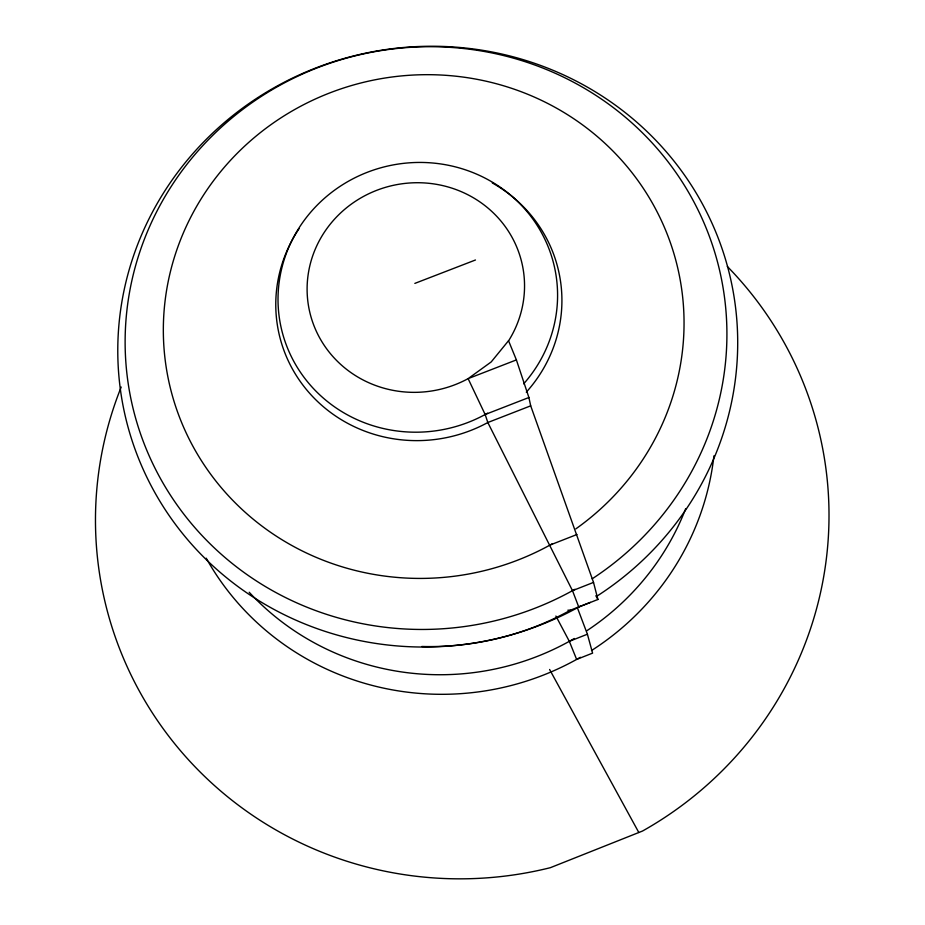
<?xml version="1.0" encoding="UTF-8"?>
<svg xmlns="http://www.w3.org/2000/svg" width="925" height="925" viewBox="0 0 925 925"><rect width="100%" height="100%" fill="white"/><g stroke="black" fill="none" stroke-linecap="round" stroke-linejoin="round"><path stroke-width="1.39" d="M421.788 646.482A282.634 273.916 -11.4 0 0 570.367 610.234L590.37 602.372M516.393 359.906L528.903 397.507L530.696 405.832L593.526 582.403L597.908 599.481L578.749 607.02L572.494 590.67L487.822 422.517L485.163 414.516L468.119 378.637A108.873 104.641 -11.4 0 1 308.395 305.238A108.873 104.641 -11.4 0 1 436.704 184.376A108.873 104.641 -11.4 0 1 509.028 340.111L491.198 361.941L468.119 378.637L516.393 359.906L508.53 340.712M555.902 616.05L569.337 641.337L587.41 634.215L577.339 607.621M550.109 545.01L576.992 534.488M572.494 590.67L593.526 582.403M530.696 405.832L487.822 422.517A143.282 137.917 -11.4 0 1 313.945 397.923A143.282 137.917 -11.4 0 1 299.029 228.729M485.163 414.516L528.903 397.507M414.839 283.397L475.473 259.994M567.869 610.199L570.367 610.234M595.839 595.746L597.908 599.481M549.6 669.469L638.817 832.512M569.337 641.337L576.633 659.421L592.59 653.131L587.41 634.215M727.339 266.481A367.005 360.866 -11.4 0 1 642.505 831.043L550.398 867.673A367.005 360.866 -11.4 0 1 186.11 757.17A367.005 360.866 -11.4 0 1 121.198 387.055M487.625 413.14A139.987 134.668 -11.4 0 1 278.887 314.35A139.987 134.668 -11.4 0 1 459.101 167.876A139.987 134.668 -11.4 0 1 523.666 383.852M492.285 182.93A143.282 137.917 -11.4 0 1 526.279 392.188M552.618 543.611A260.711 251.508 -11.4 0 1 163.448 337.579A260.711 251.508 -11.4 0 1 538.893 99.148A260.711 251.508 -11.4 0 1 575.859 528.857M574.992 589.271A301.296 290.97 -11.4 0 1 125.164 346.887A301.296 290.97 -11.4 0 1 566.169 78.428A301.296 290.97 -11.4 0 1 592.185 578.807M581.235 605.632A310.361 299.978 -11.4 0 1 117.81 354.957A310.361 299.978 -11.4 0 1 573.35 79.619A310.361 299.978 -11.4 0 1 597.145 596.012M685.656 508.773A260.11 253.358 -11.4 0 1 586.623 630.873M574.332 638.493A260.11 253.358 -11.4 0 1 249.183 592.231M713.927 455.84A271.36 264.538 -11.4 0 1 591.526 650.529M580.391 657.293A271.36 264.538 -11.4 0 1 206.217 558.168"/></g></svg>
